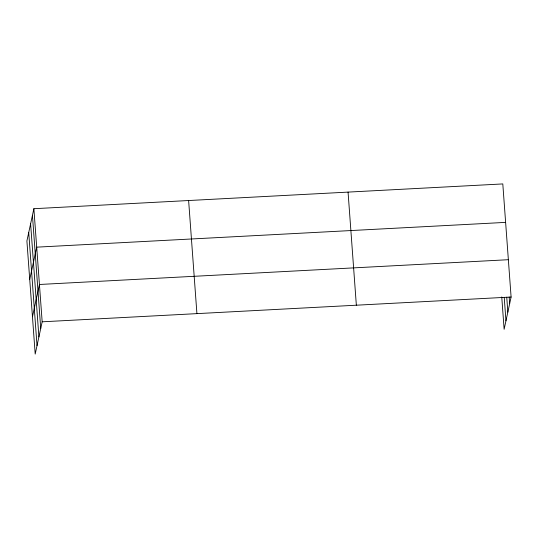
<?xml version="1.0" encoding="UTF-8"?>
<svg xmlns="http://www.w3.org/2000/svg" width="538" height="538" viewBox="0 0 538 538"><rect width="100%" height="100%" fill="white"/><g stroke="black" fill="none" stroke-linecap="round" stroke-linejoin="round"><path stroke-width="0.81" d="M33.874 208.704L26.9 240.97L35.199 354.071L42.172 321.805L33.874 208.704L502.801 183.929L511.1 297.03L504.126 329.296L501.752 296.949M29.718 279.424L36.698 247.157L505.626 222.382M32.462 316.748L39.435 284.481L508.363 259.706M42.172 321.805L511.1 297.03M509.177 297.057L509.661 303.688M506.735 297.211L507.832 312.141M504.247 297.622L505.949 320.85M348.059 192.106L356.351 305.207M188.623 200.526L196.921 313.634M32.435 215.361L40.733 328.462M30.612 223.808L38.904 336.916M28.729 232.517L37.021 345.618"/></g></svg>
